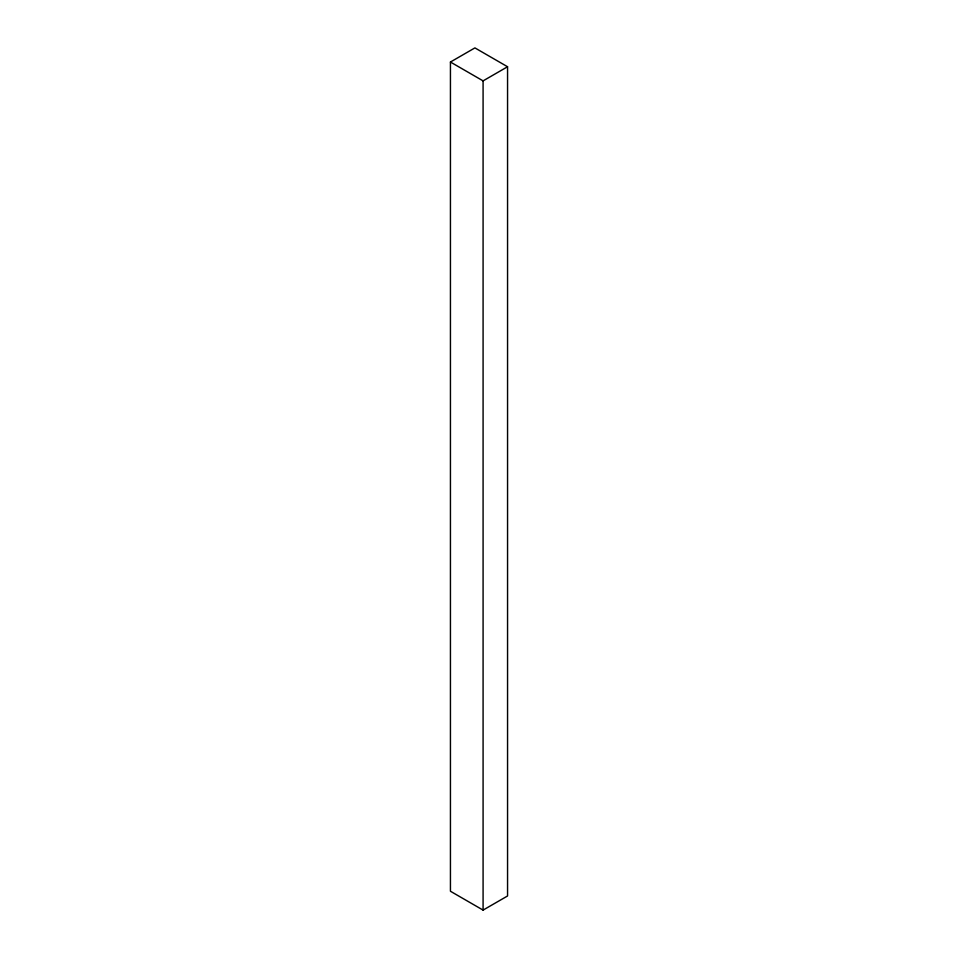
<?xml version="1.0" encoding="UTF-8"?>
<svg xmlns="http://www.w3.org/2000/svg" width="958" height="958" viewBox="0 0 958 958"><rect width="100%" height="100%" fill="white"/><g stroke="black" fill="none" stroke-linecap="round" stroke-linejoin="round"><path stroke-width="1.44" d="M450.44 62.03L474.917 47.9L507.56 66.749L507.56 895.97L483.083 910.1L450.44 891.251L450.44 62.03L483.083 80.879L507.56 66.749M483.083 80.879L483.083 910.1"/></g></svg>
